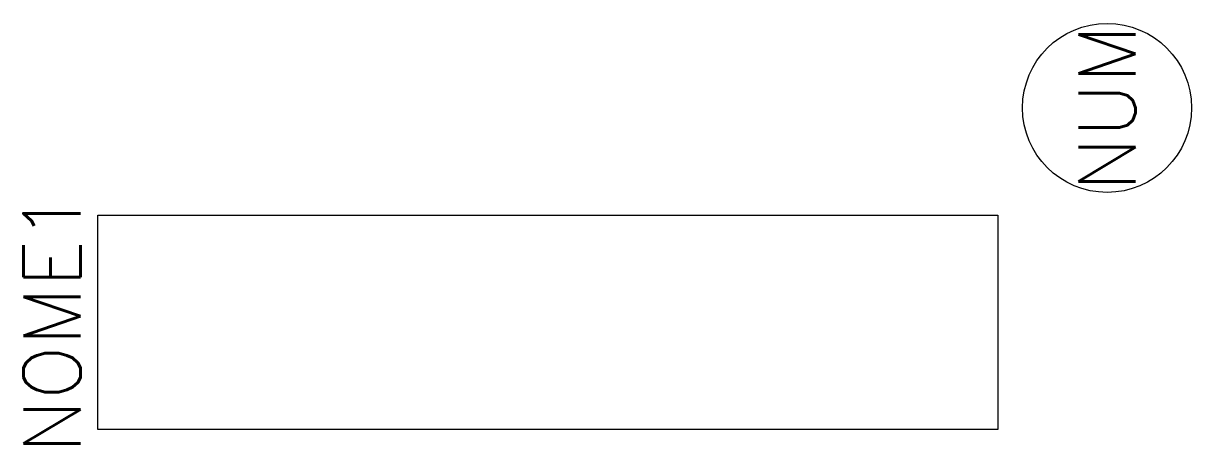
# Model space of a CAD drawing. Header units: millimetres. Extents: x -2.6 to 38.3, y -0.5 to 14.2.
import ezdxf
from ezdxf.enums import TextEntityAlignment as Align

# ---------------------------------------------------------------- set-up
doc = ezdxf.new("R2010")
doc.units = ezdxf.units.MM
doc.styles.add('Romans', font='romans.shx')

msp = doc.modelspace()

# ---------------------------------------------------------------- linework, layer by layer
msp.add_lwpolyline([(0, 7.5), (31.5, 7.5), (31.5, 0), (0, 0)], close=True)
at = {"ltscale": 10}
msp.add_circle((35.32, 11.259), 2.958, dxfattribs=at)

# ---------------------------------------------------------------- texts
at = {"color": 7, "style": 'Romans', "flags": 4}
msp.add_attdef('NUM', text='NUM', height=2, rotation=90, dxfattribs=at).set_placement((35.32, 11.259), align=Align.MIDDLE_CENTER)
msp.add_attdef('NOME1', text='NOME1', height=2, rotation=90, dxfattribs=at).set_placement((0, 3.75), align=Align.BOTTOM_CENTER)

doc.saveas('drawing.dxf')
